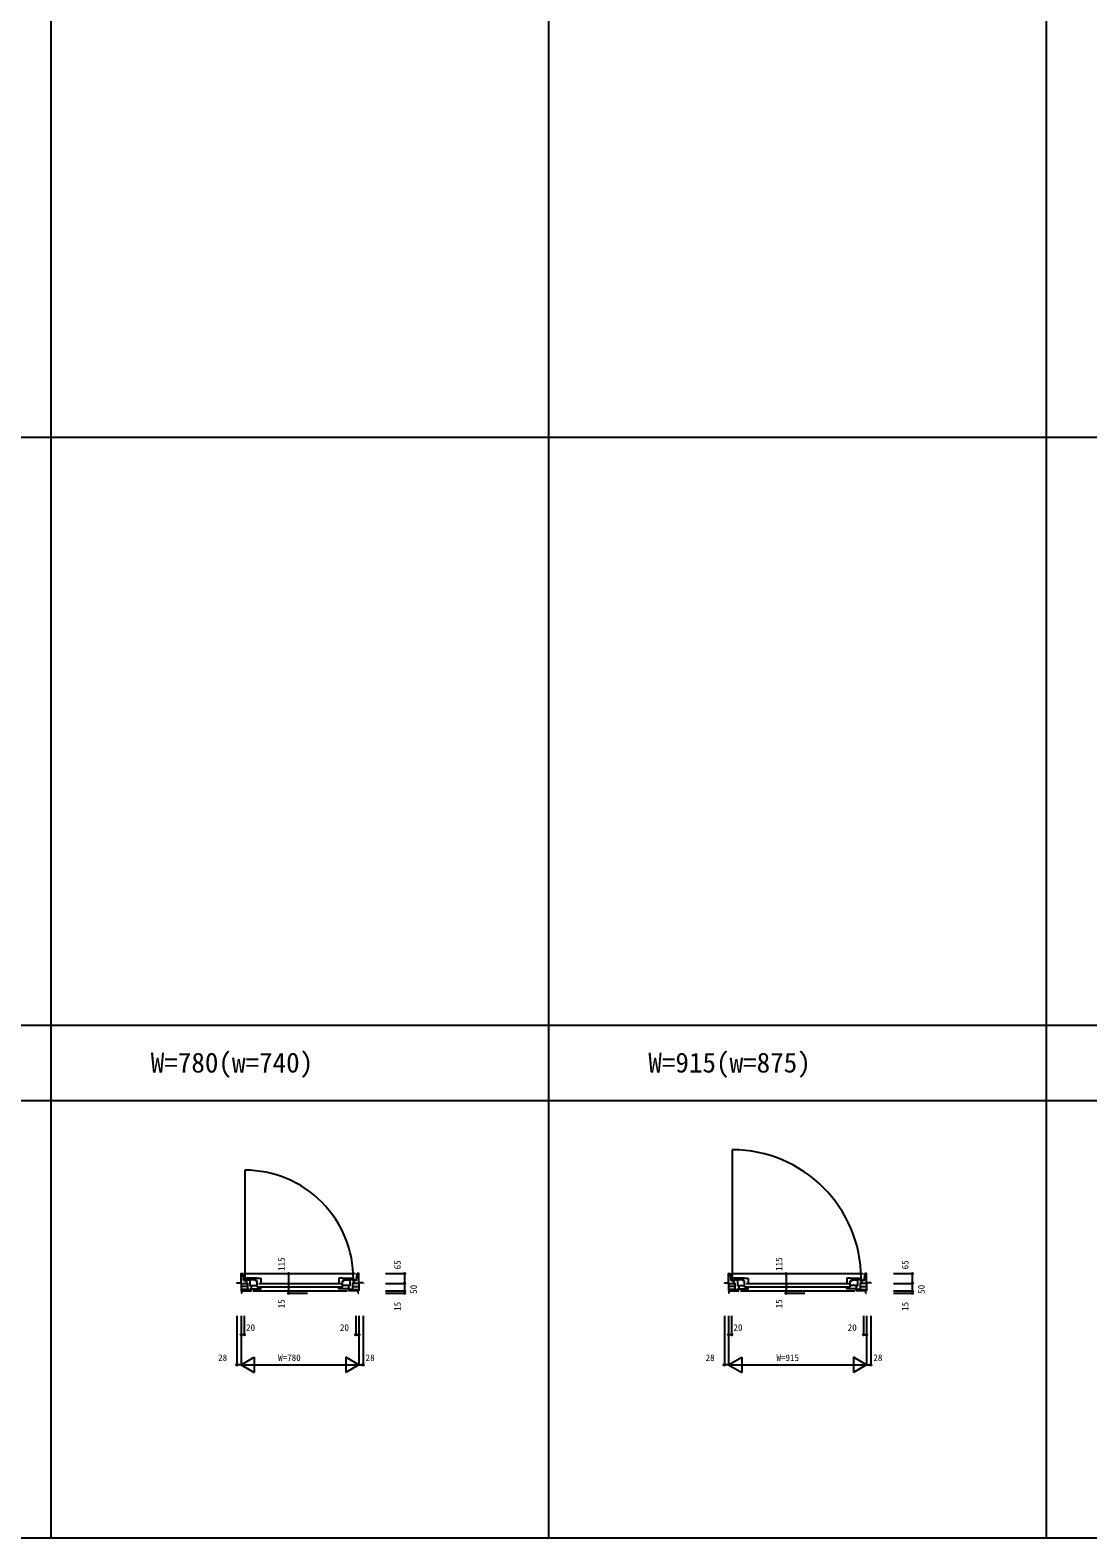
# Model space of a CAD drawing. Units: millimetres, scale not verified. Extents: x -13750 to 13750, y -10000 to 10000.
# Drawn here: x -6790 to 225, y -10000 to 0 of the extents above; entities that cross this region are included whole.
import ezdxf
from ezdxf.enums import TextEntityAlignment as Align

# ---------------------------------------------------------------- set-up
doc = ezdxf.new("R2010")
doc.units = ezdxf.units.MM
doc.header["$LTSCALE"] = 50
for name, color, linetype in [('0-0_0', 3, 'Continuous'), ('0-2_YKK_B1', 4, 'Continuous'), ('0-4_YKK_F1', 7, 'Continuous'), ('0-6_YKK_N1', 2, 'Continuous')]:
    doc.layers.add(name, color=color, linetype=linetype)
doc.styles.add('ＭＳ ゴシック', font='')
doc.styles.get('ＭＳ ゴシック').set_extended_font_data('MS Gothic')

msp = doc.modelspace()

# ---------------------------------------------------------------- linework, layer by layer
at = {"layer": '0-2_YKK_B1'}
for p, q in [((-2133.8, -7426.2), (-2133.8, -8271.8)), ((-5366.3, -7561.19), (-5366.3, -8271.8)), ((-5375.64, -8292.5), (-5378, -8247.5)), ((-5375.64, -8292.5), (-5348, -8292.5)), ((-5357.6, -8281.5), (-5375, -8281.5)), ((-5368, -8247.5), (-4632, -8247.5)), ((-5366.3, -8272.8), (-5366.3, -8290.2)), ((-5357.2, -8292.5), (-5357.2, -8309.4)), ((-5284, -8278.5), (-5356, -8278.5)), ((-5356, -8278.5), (-5356, -8289.5)), ((-5356, -8289.5), (-5332, -8289.5)), ((-5332, -8289.5), (-5332, -8331.5)), ((-5293.2, -8289.5), (-5332, -8289.5)), ((-5284, -8278.5), (-5284, -8281.4)), ((-5284, -8278.7), (-5260, -8278.7)), ((-5284, -8338), (-5284, -8295.4)), ((-5260, -8278.7), (-5260, -8314.5)), ((-4718, -8278.7), (-4742, -8278.7)), ((-4742, -8278.7), (-4742, -8314.5)), ((-4718, -8278.5), (-4646, -8278.5)), ((-4718, -8278.5), (-4718, -8281.4)), ((-4718, -8338), (-4718, -8295.4)), ((-4708.8, -8289.5), (-4670, -8289.5)), ((-4646, -8289.5), (-4670, -8289.5)), ((-4670, -8289.5), (-4670, -8331.5)), ((-4624.36, -8292.5), (-4652, -8292.5)), ((-4646, -8278.5), (-4646, -8289.5)), ((-4642.8, -8292.5), (-4642.8, -8309.4)), ((-4624.36, -8292.5), (-4622, -8247.5)), ((-2143.14, -8292.5), (-2145.5, -8247.5)), ((-2143.14, -8292.5), (-2115.5, -8292.5)), ((-2125.1, -8281.5), (-2142.5, -8281.5)), ((-2135.5, -8247.5), (-1264.5, -8247.5)), ((-2133.8, -8272.8), (-2133.8, -8290.2)), ((-2124.7, -8292.5), (-2124.7, -8309.4)), ((-2051.5, -8278.5), (-2123.5, -8278.5)), ((-2123.5, -8278.5), (-2123.5, -8289.5)), ((-2123.5, -8289.5), (-2099.5, -8289.5)), ((-2099.5, -8289.5), (-2099.5, -8331.5)), ((-2060.7, -8289.5), (-2099.5, -8289.5)), ((-2051.5, -8278.5), (-2051.5, -8281.4)), ((-2051.5, -8278.7), (-2027.5, -8278.7)), ((-2051.5, -8338), (-2051.5, -8295.4)), ((-2027.5, -8278.7), (-2027.5, -8314.5)), ((-1350.5, -8278.7), (-1374.5, -8278.7)), ((-1374.5, -8278.7), (-1374.5, -8314.5)), ((-1350.5, -8278.5), (-1278.5, -8278.5)), ((-1350.5, -8278.5), (-1350.5, -8281.4)), ((-1350.5, -8338), (-1350.5, -8295.4)), ((-1341.3, -8289.5), (-1302.5, -8289.5)), ((-1278.5, -8289.5), (-1302.5, -8289.5)), ((-1302.5, -8289.5), (-1302.5, -8331.5)), ((-1256.86, -8292.5), (-1284.5, -8292.5)), ((-1278.5, -8278.5), (-1278.5, -8289.5)), ((-1275.3, -8292.5), (-1275.3, -8309.4)), ((-1256.86, -8292.5), (-1254.5, -8247.5)), ((-5418, -8309.1), (-5418, -8312.5)), ((-5390, -8309.1), (-5390, -8362.5)), ((-5390, -8312.5), (-5348, -8312.5)), ((-5348, -8332.5), (-5390, -8332.5)), ((-5348, -8352.5), (-5390, -8352.5)), ((-5386, -8362.5), (-5390, -8362.5)), ((-5386, -8377.5), (-5390, -8377.5)), ((-5386, -8377.5), (-5386, -8362.5)), ((-5386, -8362.5), (-5322, -8362.5)), ((-5357.2, -8309.4), (-5348, -8309.4)), ((-5348, -8309.4), (-5348, -8352.5)), ((-5348, -8352.5), (-5336, -8352.5)), ((-5336, -8362.5), (-5336, -8352.5)), ((-5336, -8352.5), (-5331.8, -8352.5)), ((-5324, -8362.5), (-5324, -8352.5)), ((-5322.9, -8326.1), (-5284, -8326.1)), ((-5312, -8362.5), (-4688, -8362.5)), ((-5274, -8312.5), (-4728, -8312.5)), ((-5274, -8334.5), (-4728, -8334.5)), ((-4679.1, -8326.1), (-4718, -8326.1)), ((-4614, -8362.5), (-4678, -8362.5)), ((-4676, -8362.5), (-4676, -8352.5)), ((-4664, -8352.5), (-4668.2, -8352.5)), ((-4664, -8362.5), (-4664, -8352.5)), ((-4652, -8352.5), (-4664, -8352.5)), ((-4642.8, -8309.4), (-4652, -8309.4)), ((-4652, -8309.4), (-4652, -8352.5)), ((-4610, -8312.5), (-4652, -8312.5)), ((-4652, -8332.5), (-4610, -8332.5)), ((-4652, -8352.5), (-4610, -8352.5)), ((-4614, -8377.5), (-4614, -8362.5)), ((-4614, -8362.5), (-4610, -8362.5)), ((-4614, -8377.5), (-4610, -8377.5)), ((-4610, -8309.1), (-4610, -8362.5)), ((-4582, -8309.1), (-4582, -8312.5)), ((-2185.5, -8309.1), (-2185.5, -8312.5)), ((-2157.5, -8309.1), (-2157.5, -8362.5)), ((-2157.5, -8312.5), (-2115.5, -8312.5)), ((-2115.5, -8332.5), (-2157.5, -8332.5)), ((-2115.5, -8352.5), (-2157.5, -8352.5)), ((-2153.5, -8362.5), (-2157.5, -8362.5)), ((-2153.5, -8377.5), (-2157.5, -8377.5)), ((-2153.5, -8377.5), (-2153.5, -8362.5)), ((-2153.5, -8362.5), (-2089.5, -8362.5)), ((-2124.7, -8309.4), (-2115.5, -8309.4)), ((-2115.5, -8309.4), (-2115.5, -8352.5)), ((-2115.5, -8352.5), (-2103.5, -8352.5)), ((-2103.5, -8362.5), (-2103.5, -8352.5)), ((-2103.5, -8352.5), (-2099.3, -8352.5)), ((-2091.5, -8362.5), (-2091.5, -8352.5)), ((-2090.4, -8326.1), (-2051.5, -8326.1)), ((-2079.5, -8362.5), (-1320.5, -8362.5)), ((-2041.5, -8312.5), (-1360.5, -8312.5)), ((-2041.5, -8334.5), (-1360.5, -8334.5)), ((-1311.6, -8326.1), (-1350.5, -8326.1)), ((-1246.5, -8362.5), (-1310.5, -8362.5)), ((-1308.5, -8362.5), (-1308.5, -8352.5)), ((-1296.5, -8352.5), (-1300.7, -8352.5)), ((-1296.5, -8362.5), (-1296.5, -8352.5)), ((-1284.5, -8352.5), (-1296.5, -8352.5)), ((-1275.3, -8309.4), (-1284.5, -8309.4)), ((-1284.5, -8309.4), (-1284.5, -8352.5)), ((-1242.5, -8312.5), (-1284.5, -8312.5)), ((-1284.5, -8332.5), (-1242.5, -8332.5)), ((-1284.5, -8352.5), (-1242.5, -8352.5)), ((-1246.5, -8377.5), (-1246.5, -8362.5)), ((-1246.5, -8362.5), (-1242.5, -8362.5)), ((-1246.5, -8377.5), (-1242.5, -8377.5)), ((-1242.5, -8309.1), (-1242.5, -8362.5)), ((-1214.5, -8309.1), (-1214.5, -8312.5))]:
    msp.add_line(p, q, dxfattribs=at)
for points in [[(-5418, -8309.1), (-5390, -8309.1), (-5390, -8247.5), (-5378, -8247.5)], [(-5284, -8295.4), (-5293.2, -8295.4), (-5293.2, -8278.5)], [(-4718, -8295.4), (-4708.8, -8295.4), (-4708.8, -8278.5)], [(-4582, -8309.1), (-4610, -8309.1), (-4610, -8247.5), (-4622, -8247.5)], [(-2185.5, -8309.1), (-2157.5, -8309.1), (-2157.5, -8247.5), (-2145.5, -8247.5)], [(-2051.5, -8295.4), (-2060.7, -8295.4), (-2060.7, -8278.5)], [(-1350.5, -8295.4), (-1341.3, -8295.4), (-1341.3, -8278.5)], [(-1214.5, -8309.1), (-1242.5, -8309.1), (-1242.5, -8247.5), (-1254.5, -8247.5)], [(-5332, -8326.1), (-5322.9, -8326.1), (-5322.9, -8348.5)], [(-5332, -8348.5), (-5260, -8348.5), (-5260, -8338), (-5284, -8338)], [(-4670, -8348.5), (-4742, -8348.5), (-4742, -8338), (-4718, -8338)], [(-4670, -8326.1), (-4679.1, -8326.1), (-4679.1, -8348.5)], [(-2099.5, -8326.1), (-2090.4, -8326.1), (-2090.4, -8348.5)], [(-2099.5, -8348.5), (-2027.5, -8348.5), (-2027.5, -8338), (-2051.5, -8338)], [(-1302.5, -8348.5), (-1374.5, -8348.5), (-1374.5, -8338), (-1350.5, -8338)], [(-1302.5, -8326.1), (-1311.6, -8326.1), (-1311.6, -8348.5)]]:
    msp.add_lwpolyline(points, dxfattribs=at)
for centre in [(-5366.3, -8281.5), (-2133.8, -8281.5)]:
    msp.add_circle(centre, 6.7, dxfattribs=at)
for centre, radius, start in [((-2133.8, -8281.5), 855.3, 0.17141), ((-5366.3, -8281.5), 720.31, 359.70807)]:
    msp.add_arc(centre, radius, start, 90, dxfattribs=at)
at = {"layer": '0-4_YKK_F1'}
for p, q in [((-6650, -10000), (-6650, 9500)), ((-3350, -10000), (-3350, 9500)), ((-50, -10000), (-50, 9500)), ((-13750, -2700), (13250, -2700)), ((-13750, -6600), (13250, -6600)), ((-13750, -7100), (13250, -7100)), ((-13750, -10000), (13750, -10000))]:
    msp.add_line(p, q, dxfattribs=at)
at = {"layer": '0-6_YKK_N1'}
for p, q in [((-5076.37, -8247.5), (-5076.37, -8377.5)), ((-5076.37, -8247.5), (-4951.37, -8247.5)), ((-4432, -8247.5), (-4307, -8247.5)), ((-1776.37, -8247.5), (-1776.37, -8377.5)), ((-1776.37, -8247.5), (-1651.37, -8247.5)), ((-1064.5, -8247.5), (-939.5, -8247.5)), ((-939.5, -8247.5), (-939.5, -8312.5)), ((-5076.37, -8362.5), (-4951.37, -8362.5)), ((-5076.37, -8377.5), (-4951.37, -8377.5)), ((-4432, -8312.5), (-4307, -8312.5)), ((-4432, -8362.5), (-4307, -8362.5)), ((-4432, -8377.5), (-4307, -8377.5)), ((-1776.37, -8362.5), (-1651.37, -8362.5)), ((-1776.37, -8377.5), (-1651.37, -8377.5)), ((-1064.5, -8312.5), (-939.5, -8312.5)), ((-1064.5, -8362.5), (-939.5, -8362.5)), ((-1064.5, -8377.5), (-939.5, -8377.5)), ((-5418, -8527.5), (-5418, -8852.5)), ((-5370, -8527.5), (-5370, -8652.5)), ((-4630, -8527.5), (-4630, -8652.5)), ((-4610, -8527.5), (-4610, -8852.5)), ((-4582, -8527.5), (-4582, -8852.5)), ((-2185.5, -8527.5), (-2185.5, -8852.5)), ((-2137.5, -8527.5), (-2137.5, -8652.5)), ((-1262.5, -8527.5), (-1262.5, -8652.5)), ((-1242.5, -8527.5), (-1242.5, -8852.5)), ((-1214.5, -8527.5), (-1214.5, -8852.5)), ((-5370, -8652.5), (-5390, -8652.5)), ((-4630, -8652.5), (-4610, -8652.5)), ((-2137.5, -8652.5), (-2157.5, -8652.5)), ((-1262.5, -8652.5), (-1242.5, -8652.5)), ((-5390, -8852.5), (-5418, -8852.5)), ((-5390, -8852.5), (-4610, -8852.5)), ((-5390, -8852.5), (-5303.4, -8902.5)), ((-5303.4, -8802.5), (-5303.4, -8902.5)), ((-4610, -8852.5), (-4696.6, -8802.5)), ((-4696.6, -8802.5), (-4696.6, -8902.5)), ((-4610, -8852.5), (-4696.6, -8902.5)), ((-4610, -8852.5), (-4582, -8852.5)), ((-2157.5, -8852.5), (-2185.5, -8852.5)), ((-2157.5, -8852.5), (-1242.5, -8852.5)), ((-2157.5, -8852.5), (-2070.9, -8902.5)), ((-2070.9, -8802.5), (-2070.9, -8902.5)), ((-1242.5, -8852.5), (-1329.1, -8802.5)), ((-1329.1, -8802.5), (-1329.1, -8902.5)), ((-1242.5, -8852.5), (-1329.1, -8902.5)), ((-1242.5, -8852.5), (-1214.5, -8852.5))]:
    msp.add_line(p, q, dxfattribs=at)
for points in [[(-4307, -8247.5), (-4307, -8312.5), (-4307, -8362.5), (-4307, -8377.5)], [(-939.5, -8312.5), (-939.5, -8362.5), (-939.5, -8377.5)], [(-5390, -8527.5), (-5390, -8852.5), (-5303.4, -8802.5)], [(-2157.5, -8527.5), (-2157.5, -8852.5), (-2070.9, -8802.5)]]:
    msp.add_lwpolyline(points, dxfattribs=at)
for centre in [(-5076.37, -8247.5), (-4307, -8247.5), (-1776.37, -8247.5), (-939.5, -8247.5), (-5076.37, -8362.5), (-5076.12, -8377.5), (-4307, -8312.5), (-4307, -8362.5), (-4307, -8377.5), (-1776.37, -8362.5), (-1776.12, -8377.5), (-939.5, -8312.5), (-939.5, -8362.5), (-939.5, -8377.5), (-5390, -8652.5), (-5370, -8652.5), (-4630, -8652.5), (-4610, -8652.5), (-2157.5, -8652.5), (-2137.5, -8652.5), (-1262.5, -8652.5), (-1242.5, -8652.5), (-5418, -8852.5), (-4582, -8852.5), (-2185.5, -8852.5), (-1214.5, -8852.5)]:
    msp.add_circle(centre, 5, dxfattribs=at)

# ---------------------------------------------------------------- texts
at = {"layer": '0-0_0', "style": 'ＭＳ ゴシック'}
for s, p in [('W=780(w=740)', (-5990, -6953.37)), ('W=915(w=875)', (-2690, -6953.37))]:
    msp.add_text(s, height=132, dxfattribs=at).set_placement(p, align=Align.BOTTOM_LEFT)
at = {"layer": '0-6_YKK_N1', "style": 'ＭＳ ゴシック'}
for s, p in [('115', (-5088.37, -8229.2)), ('65', (-4319, -8219.2)), ('115', (-1788.37, -8229.2)), ('65', (-951.5, -8219.2)), ('50', (-4211.76, -8381.59)), ('50', (-844.26, -8381.59)), ('15', (-5088.37, -8477.51)), ('15', (-4319, -8494.56)), ('15', (-1788.37, -8477.51)), ('15', (-951.5, -8494.56))]:
    msp.add_text(s, height=43.99, rotation=90, dxfattribs=at).set_placement(p, align=Align.BOTTOM_LEFT)
for s, p in [('20', (-5357.72, -8640.5)), ('20', (-4734.96, -8640.5)), ('20', (-2125.22, -8640.5)), ('20', (-1367.46, -8640.5)), ('28', (-5542.86, -8840.5)), ('W=780', (-5145, -8840.5)), ('28', (-4564.82, -8840.5)), ('28', (-2310.36, -8840.5)), ('W=915', (-1840, -8840.5)), ('28', (-1197.32, -8840.5))]:
    msp.add_text(s, height=43.99, dxfattribs=at).set_placement(p, align=Align.BOTTOM_LEFT)

doc.saveas('drawing.dxf')
